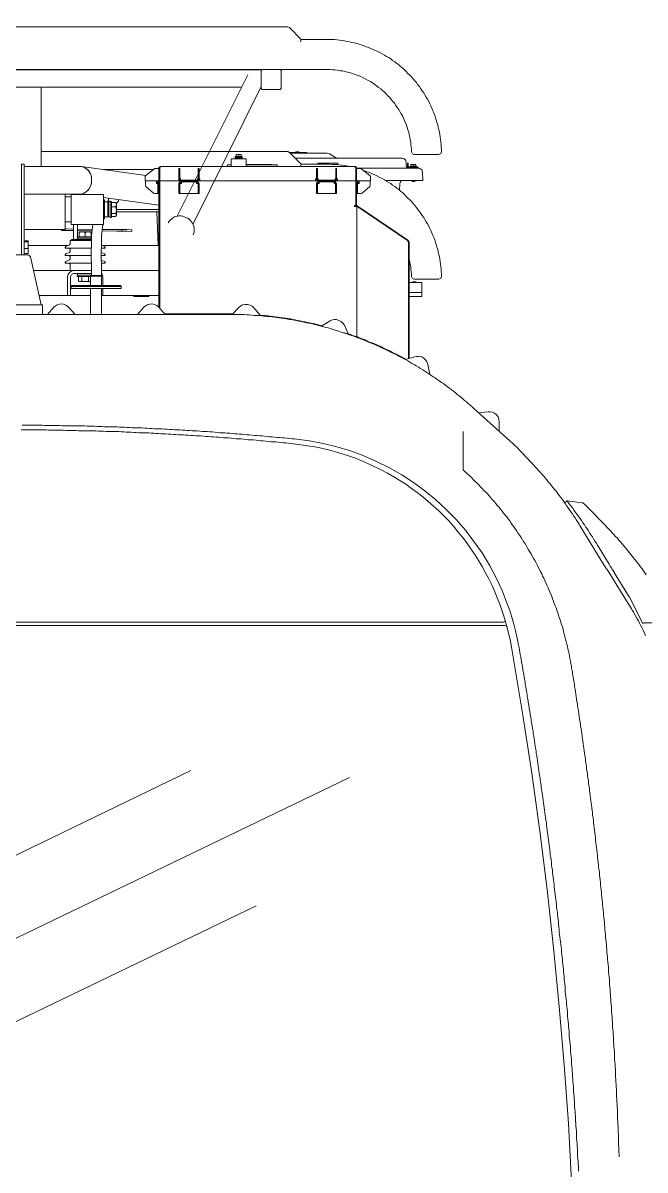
# Model space of a CAD drawing. Header units: centimetres. Extents: x 1976 to 8269, y 9888 to 14030.
# Drawn here: x 3006.9 to 3132.5, y 11028.3 to 11260.1 of the extents above; entities that cross this region are included whole.
import ezdxf

# ---------------------------------------------------------------- set-up
doc = ezdxf.new("R2010")
doc.units = ezdxf.units.CM
doc.header["$LTSCALE"] = 200
doc.linetypes.add('Overhead', pattern=[0.396875, 0.238125, -0.15875])
for name, color, linetype, lineweight in [('A-DETL', 90, 'Continuous', 9), ('A-DETL-THIN', 151, 'Continuous', 9), ('A-FLOR', 192, 'Continuous', 9), ('A-FLOR-OVHD', 1, 'Overhead', 9), ('caf_arac_metro_on_gorunus_dwg', 8, 'Continuous', 9), ('PRT-MI-a_elev_far', 9, 'Continuous', 9)]:
    doc.layers.add(name, color=color, linetype=linetype, lineweight=lineweight)

# ---------------------------------------------------------------- blocks, each defined once
blk = doc.blocks.new('caf_arac_metro_on_gorunus_dwg_A$C70222889-1718696-B')
at = {"layer": 'PRT-MI-a_elev_far', "color": 18}
for p, q in [((3052.29, 11249.61), (3038.04, 11221.02)), ((3051.03, 11247.09), (2960.03, 11247.09)), ((3055.02, 11247.19), (3041.23, 11219.45)), ((3055.02, 11246.73), (3054.92, 11246.94)), ((3031.68, 11229.22), (3018.74, 11231.04)), ((3050.17, 11232.81), (3050.17, 11232.61)), ((3050.77, 11232.81), (3050.77, 11232.61)), ((3055.02, 11231.39), (3055.02, 11231.44)), ((3073.97, 11231.04), (3073.97, 11231.09)), ((3033.24, 11230.43), (3023.14, 11230.43)), ((3034.2, 11228.16), (3034.35, 11228.21)), ((3038.65, 11228.16), (3038.35, 11228.16)), ((3042.64, 11228.16), (3042.14, 11228.16)), ((3066.49, 11228.16), (3065.98, 11228.16)), ((3070.43, 11228.16), (3069.92, 11228.16)), ((3015.41, 11224.93), (3016.62, 11224.93)), ((3034.35, 11223.26), (3023.19, 11224.78)), ((3023.39, 11223.92), (3024, 11223.92)), ((3024, 11223.76), (3024.2, 11223.76)), ((3034.35, 11222.35), (3025.77, 11222.35)), ((3034.35, 11221.9), (3025.77, 11221.9)), ((3034.2, 11215.07), (3033.95, 11221.9)), ((3015.41, 11219.87), (3016.62, 11219.87)), ((3024, 11221.04), (3024.2, 11221.04)), ((3020.76, 11216.84), (3017.83, 11216.84)), ((3020.86, 11218.36), (3017.93, 11218.41)), ((3020.86, 11218.06), (3017.93, 11218.11)), ((3007.93, 11214.52), (3007.17, 11214.52)), ((3015.91, 11215.07), (3007.93, 11215.07)), ((3017.68, 11216.09), (3017.68, 11216.29)), ((3034.35, 11215.07), (3022.99, 11215.07)), ((3034.35, 11210.02), (3022.73, 11210.02)), ((3020.56, 11206.38), (3020.56, 11201.18)), ((3022.78, 11206.38), (3022.78, 11201.18)), ((3020.56, 11204.97), (3016.52, 11204.97)), ((3022.99, 11204.97), (3022.78, 11204.97)), ((3074.32, 11196.63), (3074.52, 11196.58)), ((3097.91, 11182.18), (3097.91, 11182.23)), ((3068.66, 11138.33), (3068.66, 11138.38)), ((2968.72, 11074.21), (3040.82, 11109.03)), ((2938.16, 11042.69), (3072.85, 11107.61)), ((2981.86, 11046.93), (3054.01, 11081.69))]:
    blk.add_line(p, q, dxfattribs=at)
at = {"layer": 'PRT-MI-a_elev_far', "color": 18, "flags": 128}
for points in [[(2948.16, 11256.23), (2947.91, 11256.74), (2950.28, 11259.11), (2950.69, 11259.26), (3060.37, 11259.26), (3060.73, 11259.11), (3063.1, 11256.74)], [(3058.86, 11250.67), (3068.15, 11250.67), (3068.41, 11250.67), (3068.91, 11250.67), (3069.42, 11250.62), (3069.92, 11250.57), (3070.43, 11250.52), (3070.93, 11250.42), (3071.39, 11250.37), (3071.89, 11250.27), (3072.4, 11250.12), (3072.9, 11250.02), (3073.36, 11249.87), (3073.86, 11249.71), (3074.32, 11249.51), (3074.77, 11249.36), (3075.23, 11249.16), (3075.73, 11248.91), (3076.14, 11248.7), (3076.59, 11248.45), (3077.05, 11248.2), (3077.45, 11247.95), (3077.91, 11247.64), (3078.31, 11247.34), (3078.71, 11247.04), (3079.12, 11246.73), (3079.47, 11246.43), (3079.88, 11246.08), (3080.23, 11245.72), (3080.58, 11245.37), (3080.94, 11245.02), (3081.24, 11244.61), (3081.59, 11244.21), (3081.9, 11243.85), (3082.2, 11243.4), (3082.45, 11242.99), (3082.76, 11242.59), (3083.01, 11242.14), (3083.26, 11241.73), (3083.51, 11241.28), (3083.72, 11240.82), (3083.92, 11240.37), (3084.12, 11239.86), (3084.32, 11239.41), (3084.47, 11238.95), (3084.63, 11238.45), (3084.78, 11237.99), (3084.88, 11237.49), (3084.98, 11236.98), (3085.08, 11236.48), (3085.18, 11235.97), (3085.23, 11235.47), (3085.28, 11235.01), (3085.33, 11234.51), (3085.33, 11234), (3085.54, 11233.6), (3085.84, 11233.5), (3090.89, 11233.5), (3091.29, 11233.7), (3091.4, 11234), (3091.4, 11234.51), (3091.35, 11235.01), (3091.35, 11235.52), (3091.29, 11236.02), (3091.19, 11236.53), (3091.14, 11237.03), (3091.04, 11237.54), (3090.99, 11237.99), (3090.89, 11238.5), (3090.74, 11239), (3090.64, 11239.51), (3090.49, 11239.96), (3090.33, 11240.47), (3090.18, 11240.92), (3090.03, 11241.43), (3089.83, 11241.88), (3089.68, 11242.34), (3089.48, 11242.84), (3089.22, 11243.3), (3089.02, 11243.75), (3088.82, 11244.21), (3088.57, 11244.66), (3088.31, 11245.07), (3088.06, 11245.52), (3087.81, 11245.93), (3087.51, 11246.38), (3087.25, 11246.78), (3086.95, 11247.19), (3086.65, 11247.59), (3086.34, 11248), (3085.99, 11248.4), (3085.69, 11248.75), (3085.33, 11249.16), (3084.98, 11249.51), (3084.63, 11249.87), (3084.27, 11250.22), (3083.92, 11250.57), (3083.56, 11250.93), (3083.16, 11251.23), (3082.76, 11251.58), (3082.35, 11251.89), (3081.95, 11252.19), (3081.54, 11252.49), (3081.14, 11252.8), (3080.74, 11253.05), (3080.28, 11253.3), (3079.88, 11253.55), (3079.42, 11253.81), (3078.97, 11254.06), (3078.51, 11254.31), (3078.06, 11254.51), (3077.6, 11254.72), (3077.15, 11254.92), (3076.69, 11255.12), (3076.19, 11255.27), (3075.73, 11255.47), (3075.23, 11255.63), (3074.77, 11255.78), (3074.27, 11255.93), (3073.81, 11256.03), (3073.31, 11256.13), (3072.8, 11256.28), (3072.3, 11256.33), (3071.79, 11256.43), (3071.34, 11256.54), (3070.83, 11256.59), (3070.33, 11256.64), (3069.82, 11256.69), (3069.32, 11256.69), (3068.81, 11256.74), (3068.31, 11256.74), (3068.15, 11256.74), (3063.1, 11256.74), (3062.9, 11256.23)], [(3055.22, 11246.63), (3055.02, 11246.83), (3055.02, 11250.47), (3055.22, 11250.67), (2955.84, 11250.67), (2952.2, 11250.67)], [(2955.89, 11250.67), (2956.04, 11250.62), (3054.97, 11250.62), (3055.17, 11250.67)], [(3055.22, 11250.67), (3058.86, 11250.67), (3059.06, 11250.47), (3059.06, 11246.83), (3058.86, 11246.63), (3055.22, 11246.63)], [(3010.56, 11247.09), (3010.56, 11246.15), (3010.56, 11246.25), (3010.56, 11246.15)], [(3010.56, 11231.04), (3010.56, 11246.15), (3010.56, 11245.94)], [(3010.56, 11234.07), (3060.37, 11234.07), (3060.73, 11233.92), (3063.1, 11231.55)], [(3050.47, 11233.47), (3050.47, 11233.06), (3051.18, 11233.06), (3051.18, 11232.91), (3050.47, 11232.91), (3049.76, 11232.91)], [(3050.47, 11233.06), (3049.76, 11233.06), (3049.76, 11232.91), (3050.47, 11232.91), (3051.18, 11232.91), (3051.18, 11232.81), (3050.47, 11232.81), (3049.76, 11232.81), (3049.76, 11232.91)], [(3062.95, 11233.87), (3062.85, 11233.87), (3062.8, 11233.87), (3060.78, 11233.87), (3062.09, 11233.87), (3062.8, 11233.87), (3064.21, 11233.87), (3064.21, 11233.77), (3062.8, 11233.77), (3062.09, 11233.77), (3060.88, 11233.77), (3063.41, 11233.77), (3068.15, 11233.77), (3068.31, 11233.77), (3068.76, 11233.62), (3070.02, 11232.86), (3070.43, 11232.76), (3076.34, 11232.76), (3082.81, 11232.76), (3076.34, 11232.76), (3061.89, 11232.76), (3076.54, 11232.76), (3083.46, 11232.76), (3083.77, 11232.71), (3084.12, 11232.4), (3084.27, 11231.95), (3084.27, 11231.14), (3084.52, 11230.79), (3084.68, 11230.74)], [(3062.6, 11234.02), (3062.6, 11233.92), (3062.29, 11233.92), (3061.89, 11233.92), (3061.89, 11233.87), (3062.29, 11233.87), (3062.7, 11233.87), (3062.7, 11233.92)], [(3062.6, 11233.92), (3062.6, 11234.02), (3062.29, 11234.02), (3061.99, 11234.02), (3061.99, 11233.92), (3062.29, 11233.92), (3062.7, 11233.92), (3062.7, 11233.87)], [(3006.57, 11213.21), (3006.57, 11214.82), (3006.57, 11228.36), (3006.57, 11231.55), (3007.17, 11231.55), (3007.17, 11228.36), (3007.17, 11214.82), (3007.17, 11213.21)], [(3007.17, 11225.48), (3018.39, 11225.48), (3018.84, 11225.53), (3019.25, 11225.68), (3019.75, 11225.99), (3020.21, 11226.49), (3020.51, 11227.1), (3020.71, 11227.76), (3020.76, 11228.16), (3020.76, 11228.51), (3020.71, 11228.87), (3020.66, 11229.22), (3020.51, 11229.57), (3020.36, 11229.88), (3020.21, 11230.13), (3020.01, 11230.38), (3019.75, 11230.59), (3019.5, 11230.74), (3019.25, 11230.89), (3018.95, 11230.99), (3018.49, 11231.04), (3007.17, 11231.04)], [(3018.24, 11225.48), (3018.59, 11225.48), (3019.15, 11225.63), (3019.65, 11225.94), (3020.11, 11226.34), (3020.46, 11226.95), (3020.71, 11227.6), (3020.76, 11227.96), (3020.76, 11228.36), (3020.76, 11228.72), (3020.71, 11229.07), (3020.61, 11229.42), (3020.46, 11229.73), (3020.26, 11230.03), (3020.11, 11230.28), (3019.85, 11230.48), (3019.6, 11230.69), (3019.35, 11230.84), (3019.1, 11230.94), (3018.74, 11231.04), (3018.34, 11231.04)], [(3034.35, 11230.69), (3033.7, 11230.69), (3033.5, 11230.64), (3031.68, 11229.27), (3031.58, 11229.02), (3031.58, 11228.46), (3031.58, 11228.16), (3034.2, 11228.16), (3034.15, 11228.16), (3034.3, 11228.31), (3034.3, 11228.41), (3034.35, 11228.46)], [(3074.12, 11230.79), (3074.12, 11228.16), (3074.27, 11228.16), (3074.27, 11230.79), (3074.02, 11231.09), (3073.97, 11231.09), (3034.66, 11231.09), (3034.35, 11230.84), (3034.35, 11230.79), (3034.35, 11228.16), (3034.51, 11228.16)], [(3034.66, 11231.04), (3034.66, 11231.09), (3034.66, 11231.04), (3034.51, 11230.89), (3034.51, 11230.84), (3034.51, 11230.79), (3034.51, 11228.16), (3038.35, 11228.16), (3038.35, 11228.56), (3038.4, 11228.56)], [(3066.18, 11228.56), (3065.98, 11228.56), (3065.98, 11228.16), (3042.64, 11228.16), (3042.64, 11228.56), (3042.44, 11228.56), (3042.44, 11228.46), (3042.39, 11228.41), (3042.14, 11228.16), (3038.7, 11228.16), (3038.6, 11228.16), (3038.4, 11228.46), (3038.4, 11229.02), (3038.4, 11229.27), (3038.4, 11230.64), (3038.4, 11230.69), (3038.55, 11230.69)], [(3038.7, 11228.31), (3038.55, 11228.46), (3038.55, 11229.02), (3038.55, 11229.27), (3038.55, 11230.64), (3038.55, 11230.69)], [(3042.14, 11228.31), (3042.29, 11228.46), (3042.29, 11229.02), (3042.29, 11229.27), (3042.29, 11230.64), (3042.29, 11230.69), (3042.44, 11230.69), (3042.44, 11230.64), (3042.44, 11229.27), (3042.44, 11229.02), (3042.44, 11228.46)], [(3048.96, 11231.39), (3048.4, 11231.39), (3048.2, 11231.39), (3048.2, 11231.09), (3048.4, 11231.09), (3048.96, 11231.09), (3048.96, 11232.61), (3051.99, 11232.61), (3051.99, 11231.09), (3057.65, 11231.09), (3058.25, 11231.09), (3058.25, 11231.39), (3057.65, 11231.39), (3051.99, 11231.39)], [(3055.52, 11231.44), (3055.02, 11231.44), (3051.99, 11231.44)], [(3057.09, 11231.39), (3057.09, 11231.44), (3055.22, 11231.44), (3055.22, 11231.39)], [(3072.75, 11231.09), (3072.25, 11231.19), (3071.74, 11231.24), (3071.24, 11231.34), (3070.73, 11231.39), (3070.28, 11231.44), (3069.77, 11231.49), (3069.27, 11231.49), (3068.76, 11231.55), (3068.26, 11231.55), (3068.15, 11231.55), (3063.1, 11231.55), (3062.9, 11231.04)], [(3070.23, 11228.46), (3070.23, 11229.02), (3070.23, 11229.27), (3070.23, 11230.64), (3070.23, 11230.69), (3070.07, 11230.69), (3070.07, 11230.64), (3070.07, 11229.27), (3070.07, 11229.02), (3070.07, 11228.46), (3069.92, 11228.31), (3066.49, 11228.31), (3066.34, 11228.46), (3066.34, 11229.02), (3066.34, 11229.27), (3066.34, 11230.64), (3066.34, 11230.69), (3066.18, 11230.69), (3066.18, 11230.64), (3066.18, 11229.27), (3066.18, 11229.02), (3066.18, 11228.46), (3066.39, 11228.16), (3066.49, 11228.16), (3069.92, 11228.16), (3070.18, 11228.41), (3070.23, 11228.46), (3070.23, 11228.56), (3070.43, 11228.56), (3070.43, 11228.16), (3074.12, 11228.16), (3074.12, 11230.79), (3074.07, 11230.84), (3074.07, 11230.89), (3073.91, 11231.04), (3073.91, 11231.09), (3073.97, 11231.09)], [(3066.44, 11231.55), (3066.44, 11231.75), (3070.48, 11231.75), (3070.48, 11231.44)], [(3080.18, 11228.21), (3087.61, 11228.21), (3087.56, 11229.93), (3087.4, 11230.38), (3087, 11230.69), (3086.75, 11230.74), (3076.54, 11230.74), (3074.27, 11230.74)], [(3074.27, 11228.21), (3074.42, 11228.16), (3077.05, 11228.16), (3077.05, 11228.46), (3077.05, 11229.02), (3076.9, 11229.27), (3075.08, 11230.64), (3074.93, 11230.69), (3074.27, 11230.69), (3074.27, 11228.46), (3074.27, 11228.41), (3074.27, 11228.31), (3074.42, 11228.16)], [(3085.74, 11231.34), (3085.59, 11231.39), (3085.48, 11231.39), (3085.38, 11231.39), (3085.23, 11231.34), (3085.23, 11231.04), (3085.74, 11231.04), (3086.24, 11231.04), (3086.24, 11231.34), (3086.24, 11231.39), (3086.24, 11231.44), (3086.24, 11231.39), (3086.24, 11231.44), (3085.74, 11231.44), (3085.28, 11231.44), (3085.23, 11231.39), (3085.28, 11231.44), (3085.23, 11231.39), (3085.23, 11231.34)], [(3085.74, 11231.04), (3085.74, 11231.34), (3085.89, 11231.39), (3085.99, 11231.39), (3086.14, 11231.39), (3086.24, 11231.34)], [(3038.55, 11228.56), (3038.7, 11228.56), (3038.7, 11228.46), (3038.7, 11228.31), (3042.14, 11228.31), (3042.14, 11228.46), (3042.14, 11228.56), (3042.29, 11228.56)], [(3066.49, 11228.31), (3066.49, 11228.46), (3066.49, 11228.56), (3066.34, 11228.56)], [(3070.07, 11228.56), (3069.92, 11228.56), (3069.92, 11228.46), (3069.92, 11228.31)], [(3084.88, 11212.4), (3084.88, 11212.3), (3084.98, 11211.79), (3085.08, 11211.29), (3085.18, 11210.78), (3085.23, 11210.27), (3085.28, 11209.82), (3085.33, 11209.31), (3085.33, 11208.81), (3085.54, 11208.41), (3085.84, 11208.3), (3090.89, 11208.3), (3091.29, 11208.51), (3091.4, 11208.81), (3091.4, 11209.31), (3091.35, 11209.82), (3091.35, 11210.33), (3091.29, 11210.83), (3091.19, 11211.34), (3091.14, 11211.84), (3091.04, 11212.35), (3090.99, 11212.8), (3090.89, 11213.31), (3090.74, 11213.81), (3090.64, 11214.32), (3090.49, 11214.77), (3090.33, 11215.28), (3090.18, 11215.73), (3090.03, 11216.24), (3089.83, 11216.69), (3089.68, 11217.15), (3089.48, 11217.65), (3089.22, 11218.11), (3089.02, 11218.56), (3088.82, 11219.02), (3088.57, 11219.47), (3088.31, 11219.87), (3088.06, 11220.33), (3087.81, 11220.73), (3087.51, 11221.19), (3087.25, 11221.59), (3086.95, 11222), (3086.65, 11222.4), (3086.34, 11222.8), (3085.99, 11223.21), (3085.69, 11223.56), (3085.33, 11223.97), (3084.98, 11224.32), (3084.63, 11224.67), (3084.27, 11225.03), (3083.92, 11225.38), (3083.56, 11225.74), (3083.16, 11226.04), (3082.76, 11226.39), (3082.35, 11226.69), (3081.95, 11227), (3081.54, 11227.3), (3081.14, 11227.6), (3080.74, 11227.86), (3080.28, 11228.11), (3079.88, 11228.36), (3079.42, 11228.61), (3078.97, 11228.87), (3078.51, 11229.12), (3078.06, 11229.32), (3077.6, 11229.52), (3077.15, 11229.73), (3076.69, 11229.93), (3076.19, 11230.08), (3075.73, 11230.28), (3075.38, 11230.38)], [(3033.85, 11228.16), (3031.63, 11228.16), (3031.63, 11227.65), (3031.63, 11227.3), (3031.73, 11227.05), (3033.24, 11225.68), (3033.45, 11225.63), (3034.15, 11225.63), (3034.15, 11227.65), (3033.9, 11227.96), (3033.85, 11227.96)], [(3034.15, 11227.65), (3033.85, 11227.65), (3033.85, 11228.16), (3034.15, 11228.06), (3034.35, 11227.65), (3034.15, 11227.65), (3034.15, 11225.63), (3034.35, 11225.63)], [(3034.56, 11227.96), (3034.35, 11227.96), (3034.35, 11227.76), (3034.35, 11202.6)], [(3034.56, 11228.16), (3034.56, 11227.76), (3034.56, 11202.39)], [(3042.24, 11227.65), (3041.98, 11227.96), (3041.93, 11227.96), (3038.9, 11227.96)], [(3041.93, 11227.96), (3041.93, 11227.65), (3042.24, 11227.65), (3042.24, 11227.3), (3042.24, 11227.05), (3042.24, 11225.68), (3042.24, 11225.63)], [(3069.72, 11228.16), (3070.02, 11228.06), (3070.23, 11227.65), (3070.23, 11227.3), (3070.23, 11227.05), (3070.23, 11225.68), (3070.23, 11225.63), (3070.02, 11225.63), (3066.39, 11225.63), (3066.39, 11227.65), (3066.69, 11227.65), (3066.69, 11227.96), (3066.39, 11227.71), (3066.39, 11227.65), (3066.39, 11227.3), (3066.39, 11227.05), (3066.39, 11225.68), (3066.39, 11225.63), (3066.18, 11225.63), (3066.18, 11225.68), (3066.18, 11227.05), (3066.18, 11227.3), (3066.18, 11227.65), (3066.29, 11227.96), (3066.69, 11228.16)], [(3070.02, 11227.65), (3069.77, 11227.96), (3069.72, 11227.96), (3066.69, 11227.96)], [(3069.72, 11227.96), (3069.72, 11227.65), (3070.02, 11227.65), (3070.02, 11227.3), (3070.02, 11227.05), (3070.02, 11225.68), (3070.02, 11225.63)], [(3074.12, 11228.16), (3074.12, 11227.76), (3074.12, 11223.21), (3073.81, 11223.21), (3073.81, 11223.01), (3073.91, 11223.01), (3074.32, 11223.01), (3074.32, 11196.63), (3073.91, 11196.79)], [(3074.07, 11223.21), (3074.07, 11223.16), (3074.07, 11223.01), (3074.27, 11223.01), (3074.27, 11223.16), (3074.27, 11227.76), (3074.27, 11227.96), (3074.12, 11227.96)], [(3077, 11228.16), (3077, 11227.65), (3077, 11227.3), (3076.9, 11227.05), (3075.38, 11225.68), (3075.18, 11225.63), (3074.47, 11225.63), (3074.47, 11227.65), (3074.27, 11227.65), (3074.37, 11227.96), (3074.77, 11228.16), (3074.77, 11227.65), (3074.47, 11227.65)], [(3074.27, 11227.65), (3074.27, 11225.63), (3074.47, 11225.63)], [(3074.77, 11227.96), (3074.47, 11227.71), (3074.47, 11227.65)], [(3083.31, 11228.21), (3083.11, 11227.96), (3082.96, 11227.6), (3082.91, 11226.29)], [(3086.04, 11228.21), (3086.04, 11228.11), (3086.04, 11228.21), (3086.04, 11228.11), (3085.74, 11228.11), (3085.43, 11228.11), (3085.43, 11228.21)], [(3085.43, 11228.11), (3085.54, 11228.01), (3085.74, 11228.01), (3085.94, 11228.01), (3086.04, 11228.11)], [(3007.17, 11218.36), (3015.41, 11218.36), (3015.41, 11223.92), (3015.41, 11225.48)], [(3023.19, 11220.48), (3023.39, 11220.48), (3023.39, 11223.11), (3023.39, 11224.32), (3023.19, 11224.32)], [(3024.25, 11224.62), (3024.1, 11224.27), (3024, 11223.92), (3024, 11222.96), (3024, 11220.88), (3023.39, 11220.88)], [(3024.2, 11224.52), (3024.2, 11224.47), (3024.25, 11224.17), (3024.4, 11223.92)], [(3024.5, 11220.88), (3024.2, 11220.88), (3024.2, 11220.99), (3024.2, 11223.92), (3024.5, 11223.92)], [(3025.66, 11222.91), (3024.76, 11222.91), (3024.76, 11221.54), (3024.76, 11220.99), (3025.66, 11220.99), (3025.72, 11221.09), (3025.77, 11221.19), (3025.77, 11221.24), (3025.77, 11221.29), (3025.77, 11222.2), (3025.77, 11222.86), (3025.77, 11223.36), (3025.77, 11223.61), (3025.92, 11223.76), (3026.07, 11223.92), (3026.17, 11224.07), (3026.22, 11224.37)], [(3024.76, 11222.91), (3024.76, 11223.76), (3025.66, 11223.76)], [(3024.76, 11221.54), (3025.66, 11221.54), (3025.72, 11221.9), (3025.77, 11222.2), (3025.72, 11222.55), (3025.66, 11222.91), (3025.72, 11223.16), (3025.77, 11223.36), (3025.72, 11223.56), (3025.66, 11223.76), (3025.72, 11223.71), (3025.77, 11223.61)], [(3025.66, 11221.54), (3025.72, 11221.39), (3025.77, 11221.34), (3025.77, 11221.29)], [(3074.27, 11223.26), (3074.37, 11223.11), (3084.58, 11216.19), (3084.68, 11216.14), (3084.88, 11215.78), (3084.88, 11192.29)], [(3074.32, 11223.01), (3074.42, 11223.01), (3074.52, 11222.91), (3084.52, 11216.14), (3084.73, 11215.78), (3084.73, 11192.24)], [(3017.13, 11219.37), (3017.13, 11217.55), (3017.13, 11216.29), (3017.93, 11216.29), (3017.93, 11216.59), (3017.93, 11216.29), (3020.76, 11216.29), (3017.68, 11216.29), (3016.67, 11216.29), (3016.67, 11216.09)], [(3017.93, 11216.84), (3017.93, 11217.55), (3017.93, 11219.37)], [(3020.71, 11209.01), (3020.71, 11209.57), (3020.71, 11210.12), (3020.66, 11213.66), (3020.71, 11215.43), (3020.76, 11217.15), (3020.86, 11218.26), (3020.97, 11219.37)], [(3022.73, 11209.01), (3022.73, 11209.52), (3022.73, 11210.02), (3022.73, 11210.12), (3022.68, 11213.56), (3022.73, 11215.33), (3022.78, 11217.04), (3022.89, 11218.21), (3022.99, 11219.37)], [(3025.77, 11221.24), (3025.72, 11221.19), (3025.72, 11221.09)], [(3041.23, 11217.23), (3041.33, 11217.48), (3041.43, 11217.78), (3041.48, 11218.09), (3041.48, 11218.44), (3041.38, 11219.05), (3041.07, 11219.65), (3040.67, 11220.21), (3040.42, 11220.41), (3040.11, 11220.61), (3039.81, 11220.76), (3039.46, 11220.92), (3039.15, 11221.02), (3038.8, 11221.07), (3038.45, 11221.07), (3038.14, 11221.02), (3037.79, 11220.97), (3037.49, 11220.87), (3037.18, 11220.71), (3036.93, 11220.51), (3036.68, 11220.31), (3036.48, 11220.06), (3036.22, 11219.7)], [(3014.7, 11218.36), (3014.7, 11218.16), (3015.71, 11218.16), (3017.13, 11218.11)], [(3017.13, 11218.41), (3015.71, 11218.46), (3015.41, 11218.46)], [(3017.93, 11216.59), (3020.76, 11216.59), (3017.83, 11216.59), (3017.83, 11216.84)], [(3019.45, 11217.7), (3019.15, 11217.8), (3018.84, 11217.85), (3018.54, 11217.8), (3018.24, 11217.7)], [(3019.45, 11216.84), (3019.45, 11217.7), (3019.8, 11217.8), (3020.06, 11217.85)], [(3020.11, 11217.85), (3020.36, 11217.8), (3020.66, 11217.7)], [(3022.89, 11218.36), (3025.82, 11218.31), (3026.83, 11218.31)], [(3026.83, 11218), (3027.84, 11218), (3028.85, 11217.95), (3028.85, 11218.26), (3027.84, 11218.31), (3026.83, 11218.31), (3026.83, 11218), (3025.82, 11218), (3022.89, 11218.06)], [(3007.93, 11215.83), (3007.93, 11216.03), (3007.17, 11216.03)], [(3007.17, 11215.83), (3007.93, 11215.83), (3007.93, 11214.52), (3007.93, 11213.46), (3007.17, 11213.46)], [(3015.56, 11214.92), (3015.41, 11214.72), (3015.41, 11214.57), (3019.45, 11214.57), (3020.71, 11214.57)], [(3020.71, 11216.09), (3019.45, 11216.09), (3016.42, 11216.09), (3016.42, 11215.43), (3016.32, 11215.23), (3015.56, 11214.92), (3016.32, 11215.23)], [(3016.32, 11213.71), (3015.56, 11213.41), (3016.32, 11213.71), (3016.42, 11213.91), (3016.42, 11214.37), (3016.22, 11214.57)], [(3023.49, 11214.57), (3023.49, 11214.72), (3023.39, 11214.92), (3022.73, 11215.18), (3023.39, 11214.92), (3023.49, 11214.72), (3023.49, 11214.57), (3022.73, 11214.57)], [(3010.56, 11203.1), (3008.39, 11212.8), (3008.08, 11213.15), (3007.88, 11213.21), (3005.51, 11213.21), (3003.13, 11213.21), (3002.73, 11213), (3002.68, 11212.8), (3000.45, 11203.1)], [(3015.56, 11213.41), (3015.41, 11213.21), (3015.41, 11213.05), (3019.45, 11213.05), (3020.66, 11213.05)], [(3016.32, 11212.19), (3015.56, 11211.89), (3016.32, 11212.19), (3016.42, 11212.4), (3016.42, 11212.85), (3016.22, 11213.05)], [(3023.49, 11213.05), (3023.49, 11213.21), (3023.39, 11213.41), (3022.68, 11213.66), (3023.39, 11213.41), (3023.49, 11213.21), (3023.49, 11213.05), (3022.68, 11213.05)], [(3023.49, 11211.54), (3023.49, 11211.69), (3023.39, 11211.89), (3022.68, 11212.14), (3023.39, 11211.89), (3023.49, 11211.69), (3023.49, 11211.54), (3022.73, 11211.54)], [(3009.04, 11210.02), (3016.42, 11210.02), (3019.45, 11210.02), (3020.71, 11210.02), (3017.13, 11210.02), (3016.67, 11209.92), (3016.27, 11209.62), (3016.01, 11209.21), (3015.91, 11208.81)], [(3015.56, 11211.89), (3015.41, 11211.69), (3015.41, 11211.54), (3019.45, 11211.54), (3020.71, 11211.54)], [(3016.42, 11210.02), (3016.42, 11211.34), (3016.22, 11211.54)], [(3010.15, 11204.97), (3015.91, 11204.97), (3015.91, 11205.83), (3015.91, 11207.85), (3015.91, 11208.81)], [(3018.79, 11207.95), (3018.59, 11207.85), (3018.44, 11207.85), (3018.24, 11207.85), (3018.09, 11207.95), (3018.09, 11208.86), (3018.79, 11208.86), (3020.16, 11208.86), (3020.56, 11208.86), (3017.83, 11208.86), (3017.83, 11209.11), (3020.71, 11209.11), (3017.93, 11209.11), (3017.93, 11209.42), (3020.71, 11209.42), (3017.13, 11209.42), (3016.72, 11209.21), (3016.52, 11208.81), (3016.52, 11207.85), (3016.52, 11205.83), (3016.52, 11204.97), (3015.91, 11204.97)], [(3020.16, 11207.95), (3020.36, 11207.85), (3020.51, 11207.85), (3020.56, 11207.85), (3020.51, 11207.85), (3019.45, 11207.85), (3018.44, 11207.85), (3018.24, 11207.85), (3018.09, 11207.95)], [(3018.79, 11208.86), (3018.79, 11207.95), (3019.15, 11207.85), (3019.45, 11207.85), (3019.8, 11207.85), (3020.16, 11207.95), (3020.16, 11208.86)], [(3020.56, 11206.99), (3020.56, 11208.91), (3020.66, 11209.01), (3022.58, 11209.01), (3022.73, 11209.01), (3022.78, 11208.91), (3022.78, 11206.99)], [(3020.56, 11208.91), (3022.68, 11208.91), (3022.78, 11208.91)], [(3022.73, 11209.62), (3022.89, 11209.26), (3022.99, 11208.81), (3022.99, 11207.85), (3022.99, 11206.99)], [(3084.88, 11205.58), (3087.4, 11205.58), (3087.4, 11206.89), (3087.4, 11207.6), (3084.88, 11207.6)], [(3086.19, 11207.75), (3086.19, 11207.6), (3086.19, 11207.75), (3086.19, 11207.6), (3086.19, 11207.75), (3085.59, 11207.75), (3085.59, 11207.6), (3086.19, 11207.6)], [(3016.62, 11206.84), (3026.12, 11206.84), (3026.73, 11206.84)], [(3034.35, 11204.97), (3022.99, 11204.97), (3022.99, 11205.83), (3022.99, 11206.38)], [(3084.88, 11204.77), (3087.4, 11204.77), (3087.4, 11207.29)], [(3010.81, 11201.18), (3010.81, 11203.1), (3005.51, 11203.1), (3000.2, 11203.1), (3000.2, 11201.18)], [(3011.77, 11201.18), (3011.82, 11201.18), (3013.13, 11202.65), (3013.39, 11202.85), (3013.79, 11203.1), (3014.3, 11203.25), (3014.8, 11203.3), (3015.26, 11203.2), (3015.71, 11202.95), (3016.12, 11202.65), (3017.43, 11201.18)], [(3032.33, 11204.97), (3032.33, 11204.77), (3029.3, 11204.77), (3029.3, 11204.97)], [(3029.96, 11201.18), (3030.01, 11201.18), (3031.32, 11202.65), (3031.58, 11202.85), (3031.98, 11203.1), (3032.49, 11203.25), (3032.99, 11203.3), (3033.45, 11203.2), (3033.9, 11202.95), (3034.3, 11202.65), (3035.62, 11201.18)], [(3054.87, 11200.93), (3053.5, 11202.49), (3053.15, 11202.85), (3052.75, 11203.05), (3052.24, 11203.2), (3051.73, 11203.2), (3051.23, 11203.1), (3050.83, 11202.85), (3050.57, 11202.65), (3049.11, 11201.18)], [(3048.45, 11201.18), (3047.59, 11201.18), (3005.51, 11201.18)], [(3077, 11195.47), (3076.54, 11195.67), (3076.04, 11195.88), (3075.58, 11196.03), (3075.13, 11196.23), (3074.62, 11196.43), (3074.17, 11196.58), (3073.71, 11196.79), (3073.21, 11196.94), (3072.75, 11197.09), (3072.25, 11197.29), (3071.79, 11197.44), (3071.44, 11197.54), (3070.93, 11197.69), (3070.43, 11197.85), (3069.97, 11198), (3069.47, 11198.15), (3069.01, 11198.3), (3068.51, 11198.45), (3068.05, 11198.55), (3067.55, 11198.7), (3067.04, 11198.81), (3066.54, 11198.96), (3066.08, 11199.06), (3065.58, 11199.21), (3065.07, 11199.31), (3064.62, 11199.41), (3064.11, 11199.51), (3063.61, 11199.61), (3063.1, 11199.72), (3062.6, 11199.82), (3062.14, 11199.92), (3061.64, 11200.02), (3061.13, 11200.12), (3060.63, 11200.17), (3060.12, 11200.27), (3059.62, 11200.32), (3059.11, 11200.42), (3058.61, 11200.47), (3058.15, 11200.57), (3057.65, 11200.62), (3057.14, 11200.68), (3056.64, 11200.73), (3056.13, 11200.78), (3055.63, 11200.83), (3055.12, 11200.88), (3054.61, 11200.93), (3054.11, 11200.98), (3053.6, 11200.98), (3053.1, 11201.03), (3052.59, 11201.08), (3052.09, 11201.08), (3051.58, 11201.13), (3051.08, 11201.13), (3050.57, 11201.13), (3050.07, 11201.18), (3049.56, 11201.18), (3049.06, 11201.18), (3048.65, 11201.18), (3047.59, 11201.18), (3005.51, 11201.18)], [(3049.21, 11201.28), (3048.7, 11201.28), (3048.65, 11201.28), (3035.57, 11201.28)], [(3132.57, 11136.26), (3132.37, 11136.76), (3132.17, 11137.22), (3131.97, 11137.67), (3131.87, 11137.93), (3131.61, 11138.38), (3131.41, 11138.83), (3131.16, 11139.29), (3130.91, 11139.69), (3130.65, 11140.15), (3130.4, 11140.6), (3130.15, 11141.06), (3129.89, 11141.46), (3129.74, 11141.71), (3127.52, 11145.3), (3125.3, 11148.89), (3124.19, 11150.61), (3123.12, 11152.32), (3119.34, 11158.54), (3119.18, 11158.79), (3118.93, 11159.2), (3118.63, 11159.6), (3118.38, 11160.05), (3118.07, 11160.46), (3117.82, 11160.91), (3117.52, 11161.32), (3117.26, 11161.72), (3116.96, 11162.13), (3116.66, 11162.53), (3116.35, 11162.98), (3116.1, 11163.39), (3115.8, 11163.79), (3115.5, 11164.2), (3115.19, 11164.6), (3114.89, 11165.01), (3114.59, 11165.41), (3114.23, 11165.81), (3113.93, 11166.17), (3113.63, 11166.57), (3113.32, 11166.98), (3112.97, 11167.38), (3112.67, 11167.73), (3112.31, 11168.14), (3112.01, 11168.54), (3111.66, 11168.9), (3111.35, 11169.3), (3111, 11169.65), (3110.65, 11170.06), (3110.34, 11170.41), (3109.99, 11170.77), (3109.63, 11171.17), (3109.58, 11171.22), (3107.51, 11173.39), (3107.16, 11173.75), (3106.81, 11174.15), (3106.1, 11174.81), (3105.85, 11175.06), (3097.96, 11182.18), (3097.61, 11182.49), (3097.21, 11182.84), (3096.85, 11183.14), (3096.45, 11183.5), (3096.04, 11183.8), (3095.79, 11184.05), (3095.39, 11184.41), (3094.98, 11184.71), (3094.58, 11185.01), (3094.23, 11185.32), (3093.82, 11185.67), (3093.42, 11185.97), (3093.01, 11186.28), (3092.61, 11186.58), (3092.2, 11186.88), (3091.8, 11187.19), (3091.4, 11187.44), (3090.94, 11187.74), (3090.54, 11188.04), (3090.13, 11188.35), (3089.73, 11188.6), (3089.27, 11188.9), (3088.87, 11189.16), (3088.47, 11189.46), (3088.01, 11189.71), (3087.61, 11190.01), (3087.15, 11190.27), (3086.75, 11190.52), (3086.29, 11190.77), (3085.89, 11191.03), (3085.43, 11191.28), (3084.98, 11191.53), (3084.58, 11191.78), (3084.12, 11192.04), (3083.67, 11192.29), (3083.21, 11192.54), (3082.76, 11192.74), (3082.35, 11193), (3081.9, 11193.2), (3081.44, 11193.45), (3080.99, 11193.65), (3080.53, 11193.91), (3080.08, 11194.11), (3079.62, 11194.31), (3079.17, 11194.51), (3078.71, 11194.76), (3078.21, 11194.97), (3077.75, 11195.17), (3077.3, 11195.37), (3076.84, 11195.52), (3076.39, 11195.72), (3075.89, 11195.93), (3075.43, 11196.13), (3074.98, 11196.28), (3074.47, 11196.48), (3074.02, 11196.63), (3073.56, 11196.84), (3073.06, 11196.99), (3072.6, 11197.14), (3072.1, 11197.34), (3071.64, 11197.49), (3071.44, 11197.54), (3070.93, 11197.69), (3070.43, 11197.85), (3069.97, 11198), (3069.47, 11198.15), (3069.01, 11198.3), (3068.51, 11198.45), (3068.05, 11198.55), (3067.55, 11198.7), (3067.04, 11198.81), (3066.54, 11198.96), (3066.08, 11199.06), (3065.58, 11199.21), (3065.07, 11199.31), (3064.62, 11199.41), (3064.11, 11199.51), (3063.61, 11199.61), (3063.1, 11199.72), (3062.6, 11199.82), (3062.14, 11199.92), (3061.64, 11200.02), (3061.13, 11200.12), (3060.63, 11200.17), (3060.12, 11200.27), (3059.62, 11200.32), (3059.11, 11200.42), (3058.61, 11200.47), (3058.15, 11200.57), (3057.65, 11200.62), (3057.14, 11200.68), (3056.64, 11200.73), (3056.13, 11200.78), (3055.63, 11200.83), (3055.12, 11200.88), (3054.61, 11200.93), (3054.11, 11200.98), (3053.6, 11200.98), (3053.1, 11201.03), (3052.59, 11201.08), (3052.09, 11201.08), (3051.58, 11201.13), (3051.08, 11201.13), (3050.57, 11201.13), (3050.07, 11201.18), (3049.56, 11201.18), (3049.06, 11201.18), (3048.65, 11201.18)], [(3067.3, 11198.86), (3066.79, 11199.01), (3066.29, 11199.11), (3065.83, 11199.26), (3065.33, 11199.36), (3064.82, 11199.46), (3064.32, 11199.56), (3063.86, 11199.66), (3063.36, 11199.77), (3062.85, 11199.87), (3062.34, 11199.97), (3061.84, 11200.07), (3061.33, 11200.17), (3060.88, 11200.27), (3060.37, 11200.32), (3059.87, 11200.42), (3059.36, 11200.47), (3058.86, 11200.57), (3058.35, 11200.62), (3057.85, 11200.68), (3057.34, 11200.78), (3056.84, 11200.83), (3056.33, 11200.88), (3055.83, 11200.93), (3055.37, 11200.98), (3054.87, 11201.03), (3054.77, 11201.03)], [(3067.14, 11198.81), (3068.91, 11199.87), (3069.22, 11200.02), (3069.72, 11200.12), (3070.23, 11200.12), (3070.68, 11199.97), (3071.14, 11199.77), (3071.49, 11199.41), (3071.79, 11199.01), (3072.65, 11197.14), (3072.7, 11197.14)], [(3084.22, 11192.09), (3083.77, 11192.34), (3083.31, 11192.59), (3082.91, 11192.79), (3082.45, 11193.05), (3082, 11193.3), (3081.54, 11193.5), (3081.09, 11193.75), (3080.63, 11193.96), (3080.18, 11194.16), (3079.72, 11194.36), (3079.27, 11194.61), (3078.82, 11194.81), (3078.36, 11195.02), (3077.86, 11195.22), (3077.4, 11195.42), (3077.2, 11195.47), (3076.74, 11195.67), (3076.29, 11195.88), (3075.83, 11196.08), (3075.33, 11196.23), (3074.87, 11196.43), (3074.42, 11196.63), (3073.91, 11196.79), (3073.46, 11196.94), (3073.01, 11197.14), (3072.6, 11197.24)], [(3089.02, 11189.05), (3088.62, 11191.08), (3088.47, 11191.58), (3088.16, 11191.99), (3087.81, 11192.34), (3087.4, 11192.59), (3086.9, 11192.69), (3086.39, 11192.69), (3086.04, 11192.64), (3084.07, 11192.04)], [(3103.07, 11177.54), (3103.07, 11179.51), (3102.97, 11180.01), (3102.81, 11180.47), (3102.51, 11180.87), (3102.11, 11181.22), (3101.65, 11181.43), (3101.2, 11181.53), (3100.84, 11181.53), (3098.87, 11181.32)], [(3119.08, 11028.09), (3119.03, 11028.59), (3119.03, 11029.1), (3118.98, 11029.6), (3118.98, 11030.11), (3118.93, 11030.61), (3118.88, 11031.12), (3118.88, 11031.62), (3118.83, 11032.13), (3118.83, 11032.63), (3118.78, 11033.14), (3118.78, 11033.64), (3118.73, 11034.15), (3118.68, 11034.66), (3118.68, 11035.16), (3118.63, 11035.67), (3118.63, 11036.17), (3118.58, 11036.68), (3118.53, 11037.18), (3118.53, 11037.69), (3118.48, 11038.19), (3118.48, 11038.7), (3118.43, 11039.2), (3118.38, 11039.66), (3118.38, 11040.16), (3118.32, 11040.67), (3118.27, 11041.17), (3118.27, 11041.68), (3118.22, 11042.18), (3118.17, 11042.69), (3118.17, 11043.19), (3118.12, 11043.7), (3118.07, 11044.2), (3118.02, 11044.71), (3118.02, 11045.21), (3117.97, 11045.72), (3117.92, 11046.22), (3117.92, 11046.73), (3117.87, 11047.24), (3117.82, 11047.74), (3117.77, 11048.25), (3117.77, 11048.75), (3117.72, 11049.26), (3117.67, 11049.76), (3117.62, 11050.27), (3117.62, 11050.77), (3117.57, 11051.28), (3117.52, 11051.78), (3117.47, 11052.29), (3117.42, 11052.79), (3117.42, 11053.3), (3117.36, 11053.8), (3117.31, 11054.31), (3117.26, 11054.81), (3117.21, 11055.32), (3117.16, 11055.82), (3117.16, 11056.33), (3117.11, 11056.83), (3117.06, 11057.34), (3117.01, 11057.79), (3116.96, 11058.3), (3116.91, 11058.81), (3116.86, 11059.31), (3116.86, 11059.82), (3116.81, 11060.32), (3116.76, 11060.83), (3116.71, 11061.33), (3116.66, 11061.84), (3116.61, 11062.34), (3116.56, 11062.85), (3116.51, 11063.35), (3116.46, 11063.86), (3116.4, 11064.36), (3116.35, 11064.87), (3116.35, 11065.37), (3116.3, 11065.88), (3116.25, 11066.38), (3116.2, 11066.89), (3116.15, 11067.39), (3116.1, 11067.9), (3116.05, 11068.4), (3116, 11068.91), (3115.95, 11069.36), (3115.9, 11069.87), (3115.85, 11070.38), (3115.8, 11070.88), (3115.75, 11071.39), (3115.7, 11071.89), (3115.65, 11072.4), (3115.6, 11072.9), (3115.55, 11073.41), (3115.5, 11073.91), (3115.44, 11074.42), (3115.39, 11074.92), (3115.29, 11075.43), (3115.24, 11075.93), (3115.19, 11076.44), (3115.14, 11076.94), (3115.09, 11077.45), (3115.04, 11077.95), (3114.99, 11078.41), (3114.94, 11078.91), (3114.89, 11079.42), (3114.84, 11079.92), (3114.79, 11080.43), (3114.69, 11080.93), (3114.64, 11081.44), (3114.59, 11081.95), (3114.54, 11082.45), (3114.48, 11082.96), (3114.43, 11083.46), (3114.38, 11083.97), (3114.28, 11084.47), (3114.23, 11084.98), (3114.18, 11085.48), (3114.13, 11085.99), (3114.08, 11086.44), (3114.03, 11086.95), (3113.93, 11087.45), (3113.88, 11087.96), (3113.83, 11088.46), (3113.78, 11088.97), (3113.68, 11089.47), (3113.63, 11089.98), (3113.58, 11090.48), (3113.53, 11090.99), (3113.47, 11091.49), (3113.37, 11092), (3113.32, 11092.5), (3113.27, 11092.96), (3113.22, 11093.46), (3113.12, 11093.97), (3113.07, 11094.47), (3113.02, 11094.98), (3112.92, 11095.49), (3112.87, 11095.99), (3112.82, 11096.5), (3112.72, 11097), (3112.67, 11097.51), (3112.62, 11098.01), (3112.57, 11098.52), (3112.46, 11098.97), (3112.41, 11099.48), (3112.36, 11099.98), (3112.26, 11100.49), (3112.21, 11100.99), (3112.11, 11101.5), (3112.06, 11102), (3112.01, 11102.51), (3111.91, 11103.01), (3111.86, 11103.52), (3111.81, 11104.02), (3111.71, 11104.48), (3111.66, 11104.98), (3111.55, 11105.49), (3111.5, 11105.99), (3111.45, 11106.5), (3111.35, 11107), (3111.3, 11107.51), (3111.2, 11108.02), (3111.15, 11108.52), (3111.05, 11109.03), (3111, 11109.48), (3110.95, 11109.99), (3110.85, 11110.49), (3110.8, 11111), (3110.7, 11111.5), (3110.65, 11112.01), (3110.54, 11112.51), (3110.49, 11113.02), (3110.39, 11113.52), (3110.34, 11113.98), (3110.24, 11114.48), (3110.19, 11114.99), (3110.09, 11115.49), (3110.04, 11116), (3109.94, 11116.5), (3109.89, 11117.01), (3109.79, 11117.51), (3109.69, 11117.97), (3109.63, 11118.47), (3109.53, 11118.98), (3109.48, 11119.48), (3109.38, 11119.99), (3109.33, 11120.49), (3109.23, 11121), (3109.13, 11121.5), (3109.08, 11121.96), (3108.98, 11122.46), (3108.93, 11122.97), (3108.83, 11123.48), (3108.73, 11123.98), (3108.67, 11124.49), (3108.57, 11124.99), (3108.52, 11125.5), (3108.42, 11125.95), (3108.32, 11126.46), (3108.27, 11126.96), (3108.17, 11127.47), (3108.07, 11127.97), (3108.02, 11128.48), (3107.92, 11128.98), (3107.82, 11129.44), (3107.77, 11129.94), (3107.66, 11130.45), (3107.56, 11130.95), (3107.51, 11131.46), (3107.41, 11131.96), (3107.31, 11132.47), (3107.21, 11132.92), (3107.16, 11133.43), (3107.06, 11133.93), (3107.01, 11134.09), (3106.96, 11134.39), (3106.7, 11135.8), (3106.35, 11137.22), (3106, 11138.63), (3105.59, 11140), (3105.19, 11141.36), (3104.68, 11142.72), (3103.62, 11145.4), (3102.46, 11147.98), (3101.1, 11150.51), (3099.58, 11152.98), (3097.96, 11155.31), (3096.25, 11157.58), (3094.33, 11159.75), (3092.36, 11161.77), (3090.23, 11163.69), (3088.06, 11165.51), (3085.74, 11167.23), (3083.36, 11168.74), (3080.89, 11170.16), (3078.31, 11171.47), (3075.73, 11172.58), (3073.06, 11173.59), (3070.28, 11174.4), (3067.5, 11175.11), (3064.72, 11175.62), (3063.2, 11175.82), (3061.74, 11176.02), (3061.23, 11176.07), (3060.73, 11176.12), (3060.22, 11176.17), (3059.72, 11176.22), (3059.21, 11176.27), (3058.71, 11176.32), (3058.2, 11176.32), (3057.7, 11176.37), (3057.19, 11176.42), (3056.69, 11176.47), (3056.18, 11176.53), (3055.68, 11176.58), (3055.17, 11176.63), (3054.67, 11176.68), (3054.16, 11176.73), (3053.65, 11176.73), (3053.15, 11176.78), (3052.64, 11176.83), (3052.14, 11176.88), (3051.63, 11176.93), (3051.13, 11176.98), (3050.62, 11176.98), (3050.17, 11177.03), (3049.66, 11177.08), (3049.16, 11177.13), (3048.65, 11177.18), (3048.15, 11177.18), (3047.64, 11177.23), (3047.14, 11177.28), (3046.63, 11177.28), (3046.13, 11177.33), (3045.62, 11177.38), (3045.12, 11177.43), (3044.61, 11177.43), (3044.11, 11177.49), (3043.6, 11177.54), (3043.1, 11177.54), (3042.59, 11177.59), (3042.08, 11177.64), (3041.58, 11177.64), (3041.07, 11177.69), (3040.57, 11177.74), (3040.06, 11177.74), (3039.56, 11177.79), (3039.05, 11177.79), (3038.55, 11177.84), (3038.04, 11177.89), (3037.54, 11177.89), (3037.03, 11177.94), (3036.53, 11177.94), (3036.02, 11177.99), (3035.52, 11177.99), (3035.01, 11178.04), (3034.51, 11178.04), (3034, 11178.09), (3033.5, 11178.09), (3032.99, 11178.14), (3032.49, 11178.14), (3031.98, 11178.19), (3031.47, 11178.19), (3030.97, 11178.24), (3030.46, 11178.24), (3029.96, 11178.29), (3029.45, 11178.29), (3028.95, 11178.29), (3028.44, 11178.34), (3027.94, 11178.34), (3027.43, 11178.39), (3026.93, 11178.39), (3026.42, 11178.39), (3025.92, 11178.44), (3025.41, 11178.44), (3024.91, 11178.44), (3024.4, 11178.5), (3023.9, 11178.5), (3023.39, 11178.5), (3022.89, 11178.55), (3022.38, 11178.55), (3021.88, 11178.55), (3021.37, 11178.6), (3020.86, 11178.6), (3020.36, 11178.6), (3019.85, 11178.6), (3019.35, 11178.65), (3018.84, 11178.65), (3018.34, 11178.65), (3017.83, 11178.65), (3017.33, 11178.7), (3016.82, 11178.7), (3016.32, 11178.7), (3015.81, 11178.7), (3015.31, 11178.7), (3014.8, 11178.7), (3014.3, 11178.75), (3013.79, 11178.75), (3013.29, 11178.75), (3012.78, 11178.75), (3012.28, 11178.75), (3011.77, 11178.75), (3011.27, 11178.75), (3010.76, 11178.8), (3010.25, 11178.8), (3009.75, 11178.8), (3009.24, 11178.8), (3008.74, 11178.8), (3008.23, 11178.8), (3007.73, 11178.8), (3007.22, 11178.8), (3006.72, 11178.8)], [(3117.67, 11025.91), (3117.01, 11037.74), (3116.15, 11049.56), (3115.19, 11061.38), (3114.03, 11073.2), (3112.72, 11084.98), (3111.25, 11096.75), (3109.63, 11108.47), (3107.82, 11120.19), (3105.9, 11131.91), (3105.54, 11133.93), (3105.24, 11135.5), (3104.89, 11137.02), (3104.13, 11139.79), (3103.22, 11142.47), (3102.71, 11143.79), (3102.16, 11145.15), (3101.6, 11146.41), (3100.94, 11147.73), (3100.29, 11148.99), (3099.63, 11150.25), (3098.87, 11151.47), (3098.12, 11152.68), (3097.31, 11153.84), (3096.5, 11155), (3095.64, 11156.16), (3094.73, 11157.28), (3093.82, 11158.39), (3092.86, 11159.45), (3091.85, 11160.46), (3090.84, 11161.47), (3089.78, 11162.43), (3088.72, 11163.39), (3087.61, 11164.3), (3086.49, 11165.21), (3085.33, 11166.02), (3084.17, 11166.88), (3082.96, 11167.63), (3081.75, 11168.39), (3080.48, 11169.1), (3079.22, 11169.75), (3077.96, 11170.41), (3076.64, 11171.02), (3075.33, 11171.57), (3074.02, 11172.13), (3072.65, 11172.58), (3071.34, 11173.04), (3069.97, 11173.44), (3068.56, 11173.8), (3067.19, 11174.15), (3065.83, 11174.4), (3064.42, 11174.66), (3063, 11174.86), (3061.49, 11175.06), (3060.98, 11175.11), (3060.48, 11175.16), (3059.97, 11175.21), (3059.46, 11175.26), (3058.96, 11175.31), (3058.45, 11175.36), (3057.95, 11175.41), (3057.44, 11175.46), (3056.94, 11175.46), (3056.43, 11175.51), (3055.93, 11175.57), (3055.42, 11175.62), (3054.92, 11175.67), (3054.46, 11175.72), (3053.96, 11175.77), (3053.45, 11175.82), (3052.95, 11175.87), (3052.44, 11175.87), (3051.94, 11175.92), (3051.43, 11175.97), (3050.93, 11176.02), (3050.42, 11176.07), (3049.92, 11176.07), (3049.41, 11176.12), (3048.91, 11176.17), (3048.4, 11176.22), (3047.89, 11176.22), (3047.39, 11176.27), (3046.88, 11176.32), (3046.38, 11176.37), (3045.87, 11176.37), (3045.37, 11176.42), (3044.86, 11176.47), (3044.36, 11176.53), (3043.85, 11176.53), (3043.35, 11176.58), (3042.84, 11176.63), (3042.34, 11176.63), (3041.83, 11176.68), (3041.33, 11176.73), (3040.82, 11176.73), (3040.32, 11176.78), (3039.81, 11176.78), (3039.31, 11176.83), (3038.8, 11176.88), (3038.3, 11176.88), (3037.79, 11176.93), (3037.29, 11176.93), (3036.78, 11176.98), (3036.27, 11176.98), (3035.77, 11177.03), (3035.26, 11177.08), (3034.76, 11177.08), (3034.25, 11177.13), (3033.75, 11177.13), (3033.29, 11177.18), (3032.79, 11177.18), (3032.28, 11177.23), (3031.78, 11177.23), (3031.27, 11177.23), (3030.77, 11177.28), (3030.26, 11177.28), (3029.76, 11177.33), (3029.25, 11177.33), (3028.75, 11177.38), (3028.24, 11177.38), (3027.74, 11177.38), (3027.23, 11177.43), (3026.73, 11177.43), (3026.22, 11177.49), (3025.72, 11177.49), (3025.21, 11177.49), (3024.7, 11177.54), (3024.2, 11177.54), (3023.69, 11177.54), (3023.19, 11177.59), (3022.68, 11177.59), (3022.18, 11177.59), (3021.67, 11177.64), (3021.17, 11177.64), (3020.66, 11177.64), (3020.16, 11177.64), (3019.65, 11177.69), (3019.15, 11177.69), (3018.64, 11177.69), (3018.14, 11177.69), (3017.63, 11177.74), (3017.13, 11177.74), (3016.62, 11177.74), (3016.12, 11177.74), (3015.61, 11177.74), (3015.11, 11177.79), (3014.6, 11177.79), (3014.09, 11177.79), (3013.59, 11177.79), (3013.08, 11177.79), (3012.58, 11177.79), (3012.07, 11177.79), (3011.57, 11177.84), (3011.06, 11177.84), (3010.56, 11177.84), (3010.05, 11177.84), (3009.55, 11177.84), (3009.04, 11177.84), (3008.54, 11177.84), (3008.03, 11177.84), (3007.53, 11177.84), (3007.02, 11177.84), (3006.52, 11177.84)], [(3127.27, 11030.97), (3127.27, 11031.47), (3127.22, 11031.98), (3127.22, 11032.48), (3127.22, 11032.99), (3127.17, 11033.49), (3127.17, 11034), (3127.12, 11034.5), (3127.12, 11035.01), (3127.12, 11035.51), (3127.07, 11036.02), (3127.07, 11036.52), (3127.07, 11037.03), (3127.01, 11037.53), (3127.01, 11038.04), (3126.96, 11038.55), (3126.96, 11039.05), (3126.91, 11039.56), (3126.91, 11040.06), (3126.91, 11040.57), (3126.86, 11041.07), (3126.86, 11041.58), (3126.81, 11042.08), (3126.81, 11042.59), (3126.76, 11043.09), (3126.76, 11043.6), (3126.71, 11044.1), (3126.71, 11044.61), (3126.66, 11045.11), (3126.66, 11045.62), (3126.61, 11046.12), (3126.61, 11046.63), (3126.56, 11047.13), (3126.56, 11047.64), (3126.51, 11048.14), (3126.51, 11048.65), (3126.46, 11049.16), (3126.46, 11049.66), (3126.41, 11050.17), (3126.36, 11050.67), (3126.36, 11051.18), (3126.31, 11051.68), (3126.31, 11052.19), (3126.26, 11052.69), (3126.21, 11053.2), (3126.21, 11053.7), (3126.16, 11054.21), (3126.16, 11054.71), (3126.11, 11055.22), (3126.05, 11055.72), (3126.05, 11056.23), (3126, 11056.73), (3125.95, 11057.24), (3125.95, 11057.74), (3125.9, 11058.25), (3125.85, 11058.75), (3125.85, 11059.26), (3125.8, 11059.77), (3125.75, 11060.27), (3125.75, 11060.78), (3125.7, 11061.28), (3125.65, 11061.79), (3125.6, 11062.24), (3125.6, 11062.75), (3125.55, 11063.25), (3125.5, 11063.76), (3125.45, 11064.26), (3125.45, 11064.77), (3125.4, 11065.27), (3125.35, 11065.78), (3125.3, 11066.28), (3125.3, 11066.79), (3125.25, 11067.29), (3125.2, 11067.8), (3125.15, 11068.3), (3125.09, 11068.81), (3125.09, 11069.31), (3125.04, 11069.82), (3124.99, 11070.32), (3124.94, 11070.83), (3124.89, 11071.34), (3124.84, 11071.84), (3124.79, 11072.35), (3124.79, 11072.85), (3124.74, 11073.36), (3124.69, 11073.86), (3124.64, 11074.37), (3124.59, 11074.87), (3124.54, 11075.38), (3124.49, 11075.88), (3124.44, 11076.39), (3124.39, 11076.89), (3124.39, 11077.35), (3124.34, 11077.85), (3124.29, 11078.36), (3124.24, 11078.86), (3124.19, 11079.37), (3124.13, 11079.87), (3124.08, 11080.38), (3124.03, 11080.88), (3123.98, 11081.39), (3123.93, 11081.89), (3123.88, 11082.4), (3123.83, 11082.91), (3123.78, 11083.41), (3123.73, 11083.92), (3123.68, 11084.42), (3123.63, 11084.93), (3123.58, 11085.43), (3123.53, 11085.94), (3123.48, 11086.44), (3123.43, 11086.95), (3123.38, 11087.4), (3123.33, 11087.91), (3123.28, 11088.41), (3123.23, 11088.92), (3123.12, 11089.42), (3123.07, 11089.93), (3123.02, 11090.43), (3122.97, 11090.94), (3122.92, 11091.44), (3122.87, 11091.95), (3122.82, 11092.45), (3122.77, 11092.96), (3122.72, 11093.46), (3122.62, 11093.97), (3122.57, 11094.47), (3122.52, 11094.98), (3122.47, 11095.43), (3122.42, 11095.94), (3122.37, 11096.45), (3122.32, 11096.95), (3122.22, 11097.46), (3122.16, 11097.96), (3122.11, 11098.47), (3122.06, 11098.97), (3122.01, 11099.48), (3121.91, 11099.98), (3121.86, 11100.49), (3121.81, 11100.99), (3121.76, 11101.5), (3121.66, 11102), (3121.61, 11102.46), (3121.56, 11102.96), (3121.51, 11103.47), (3121.41, 11103.97), (3121.36, 11104.48), (3121.31, 11104.98), (3121.26, 11105.49), (3121.15, 11105.99), (3121.1, 11106.5), (3121.05, 11107), (3120.95, 11107.51), (3120.9, 11108.02), (3120.85, 11108.47), (3120.75, 11108.98), (3120.7, 11109.48), (3120.65, 11109.99), (3120.55, 11110.49), (3120.5, 11111), (3120.45, 11111.5), (3120.35, 11112.01), (3120.3, 11112.51), (3120.19, 11113.02), (3120.14, 11113.52), (3120.09, 11113.98), (3119.99, 11114.48), (3119.94, 11114.99), (3119.84, 11115.49), (3119.79, 11116), (3119.74, 11116.5), (3119.64, 11117.01), (3119.59, 11117.51), (3119.49, 11118.02), (3119.44, 11118.52), (3119.34, 11118.98), (3119.28, 11119.48), (3119.18, 11119.99), (3119.13, 11120.49), (3119.03, 11121), (3118.98, 11121.5), (3118.88, 11122.01), (3118.83, 11122.52), (3118.73, 11122.97), (3118.68, 11123.48), (3118.58, 11123.98), (3118.53, 11124.49), (3118.43, 11124.99), (3118.38, 11125.5), (3118.27, 11126), (3118.22, 11126.51), (3118.12, 11127.01), (3118.02, 11127.47), (3117.97, 11127.97), (3117.87, 11128.48), (3117.82, 11128.98), (3117.72, 11129.49), (3117.67, 11129.64), (3117.62, 11130.14), (3117.52, 11130.65), (3117.42, 11131.15), (3117.31, 11131.66), (3117.26, 11132.17), (3117.16, 11132.62), (3117.01, 11133.13), (3116.91, 11133.63), (3116.81, 11134.14), (3116.71, 11134.59), (3116.56, 11135.1), (3116.46, 11135.6), (3116.3, 11136.11), (3116.2, 11136.56), (3116.05, 11137.07), (3115.95, 11137.57), (3115.8, 11138.03), (3115.65, 11138.53), (3115.5, 11138.99), (3115.34, 11139.49), (3115.19, 11139.95), (3115.04, 11140.45), (3114.89, 11140.91), (3114.69, 11141.41), (3114.54, 11141.87), (3114.38, 11142.32), (3114.18, 11142.78), (3114.03, 11143.23), (3113.83, 11143.74), (3113.68, 11144.19), (3113.47, 11144.64), (3113.27, 11145.1), (3113.07, 11145.6), (3112.87, 11146.06), (3112.67, 11146.51), (3112.46, 11146.97), (3112.26, 11147.42), (3112.06, 11147.88), (3111.81, 11148.33), (3111.66, 11148.74), (3111.4, 11149.19), (3111.2, 11149.65), (3110.95, 11150.1), (3110.7, 11150.56), (3110.49, 11151.01), (3110.24, 11151.47), (3109.99, 11151.87), (3109.74, 11152.32), (3109.48, 11152.78), (3109.23, 11153.18), (3108.98, 11153.64), (3108.73, 11154.09), (3108.47, 11154.5), (3108.22, 11154.95), (3107.92, 11155.36), (3107.77, 11155.66), (3107.46, 11156.11), (3107.21, 11156.52), (3106.91, 11156.92), (3106.6, 11157.38), (3106.35, 11157.78), (3106.05, 11158.19), (3105.74, 11158.59), (3105.44, 11158.99), (3105.19, 11159.45), (3104.89, 11159.85), (3104.58, 11160.26), (3104.23, 11160.61), (3103.93, 11161.01), (3103.62, 11161.42), (3103.32, 11161.82), (3103.02, 11162.23), (3102.66, 11162.58), (3102.36, 11162.98), (3102.01, 11163.39), (3101.7, 11163.74), (3101.35, 11164.15), (3101, 11164.5), (3100.69, 11164.9), (3100.34, 11165.26), (3099.98, 11165.61), (3099.63, 11166.02), (3099.28, 11166.37), (3098.92, 11166.72), (3098.57, 11167.08), (3098.22, 11167.43), (3097.86, 11167.78), (3097.51, 11168.14), (3097.16, 11168.49), (3096.8, 11168.85), (3096.4, 11169.2), (3096.09, 11169.45), (3095.79, 11169.75), (3095.79, 11177.54)], [(3121.61, 11161.52), (3121.56, 11161.57), (3120.35, 11162.78), (3119.94, 11163.09), (3119.79, 11163.09), (3116.81, 11163.49), (3116.76, 11163.49), (3116.29, 11163.1)], [(3116.81, 11163.49), (3116.91, 11163.34), (3117.21, 11162.93), (3117.52, 11162.53), (3117.82, 11162.13), (3117.92, 11162.02), (3118.17, 11161.57), (3118.48, 11161.17), (3118.78, 11160.76), (3119.08, 11160.36), (3119.39, 11159.95), (3119.64, 11159.55), (3119.94, 11159.09), (3120.24, 11158.69), (3120.5, 11158.29), (3120.8, 11157.83), (3121.05, 11157.43), (3121.31, 11157.07), (3121.56, 11156.67), (3121.86, 11156.21), (3122.11, 11155.81), (3122.37, 11155.36), (3122.67, 11154.95), (3122.92, 11154.5), (3123.02, 11154.35), (3123.23, 11154.04), (3125.25, 11150.71), (3125.35, 11150.61), (3125.4, 11150.45), (3125.45, 11150.35), (3125.55, 11150.25), (3125.6, 11150.15), (3125.65, 11150.05), (3125.75, 11149.95), (3125.8, 11149.8), (3125.85, 11149.7), (3125.95, 11149.6), (3126, 11149.5), (3126.11, 11149.39), (3126.16, 11149.24), (3126.21, 11149.14), (3126.31, 11149.04), (3126.36, 11148.94)], [(3131.97, 11138.83), (3132.07, 11138.78), (3132.12, 11138.78), (3132.22, 11138.78), (3132.27, 11138.78), (3132.27, 11138.83), (3132.32, 11138.83), (3132.32, 11138.89), (3137.62, 11138.89)], [(3132.72, 11148.54), (3132.47, 11148.94), (3132.17, 11149.39), (3131.92, 11149.8), (3131.61, 11150.2), (3131.31, 11150.61), (3131.26, 11150.66), (3128.53, 11154.04), (3128.23, 11154.45), (3127.87, 11154.8), (3127.57, 11155.2), (3127.22, 11155.56), (3126.91, 11155.96), (3126.56, 11156.32), (3126.21, 11156.72), (3125.85, 11157.07), (3125.6, 11157.38), (3121.61, 11161.52)], [(3126.36, 11148.94), (3126.36, 11148.89), (3129.29, 11144.14)], [(3129.29, 11144.14), (3129.34, 11144.09), (3131.97, 11138.83)], [(2906.43, 11138.03), (2906.48, 11138.13), (2906.58, 11138.23), (2906.68, 11138.28), (2906.93, 11138.33), (3104.13, 11138.33), (3104.38, 11138.28), (3104.48, 11138.23), (3104.58, 11138.13), (3104.63, 11138.03)], [(2906.83, 11139.44), (2906.78, 11139.34), (2906.83, 11139.24), (2906.88, 11139.14), (2906.98, 11139.04), (2907.14, 11138.99), (2907.29, 11138.99), (3103.72, 11138.99), (3103.93, 11138.99), (3104.08, 11139.04), (3104.18, 11139.14), (3104.23, 11139.24), (3104.23, 11139.34), (3104.23, 11139.44)]]:
    blk.add_lwpolyline(points, dxfattribs=at)
for points in [[(3050.98, 11233.47), (3050.98, 11233.06), (3050.47, 11233.06), (3049.97, 11233.06), (3049.97, 11233.47), (3050.47, 11233.47)], [(3086.75, 11230.89), (3084.83, 11230.89), (3084.68, 11231.04), (3084.68, 11231.75), (3084.52, 11231.75), (3084.52, 11231.04), (3084.78, 11230.74), (3084.83, 11230.74), (3086.75, 11230.74)], [(3086.49, 11230.89), (3086.49, 11231.04), (3086.49, 11230.89), (3086.49, 11231.04), (3085.03, 11231.04), (3085.03, 11230.89)], [(3038.6, 11227.05), (3038.6, 11225.68), (3038.6, 11225.63), (3038.4, 11225.63), (3038.4, 11225.68), (3038.4, 11227.05), (3038.4, 11227.3), (3038.4, 11227.65), (3038.5, 11227.96), (3038.9, 11228.16), (3041.93, 11228.16), (3042.24, 11228.06), (3042.44, 11227.65), (3042.44, 11227.3), (3042.44, 11227.05), (3042.44, 11225.68), (3042.44, 11225.63), (3042.24, 11225.63), (3038.6, 11225.63), (3038.6, 11227.65), (3038.9, 11227.65), (3038.9, 11227.96), (3038.6, 11227.71), (3038.6, 11227.65), (3038.6, 11227.3)], [(3023.19, 11225.43), (3023.19, 11223.51), (3023.19, 11219.37), (3016.62, 11219.37), (3016.62, 11223.51), (3016.62, 11225.43)], [(3024.76, 11224.02), (3024.5, 11224.02), (3024.5, 11220.88), (3024.5, 11220.73), (3024.76, 11220.73), (3024.76, 11220.88)], [(3018.24, 11217.85), (3018.24, 11217.7), (3018.24, 11216.84), (3019.45, 11216.84), (3020.66, 11216.84), (3020.66, 11217.7), (3020.66, 11217.85), (3020.11, 11217.85), (3020.06, 11217.85), (3019.45, 11217.85), (3018.84, 11217.85)], [(3026.73, 11206.38), (3026.73, 11206.84), (3026.62, 11206.99), (3026.02, 11206.99), (3016.77, 11206.99), (3016.62, 11206.84), (3016.62, 11206.38), (3026.12, 11206.38)]]:
    blk.add_lwpolyline(points, close=True, dxfattribs=at)
blk = doc.blocks.new('caf_arac_metro_on_gorunus_dwg-1718695-B')
blk.add_blockref('caf_arac_metro_on_gorunus_dwg_A$C70222889-1718696-B', (0, 0))
blk = doc.blocks.new('p1 tüneli2 - p1 tüneli-1427850-B')
at = {"layer": 'A-FLOR', "lineweight": 35}
for radius in [500, 460]:
    blk.add_arc((3145.53, 10972), radius, 21.9237, 158.0763, dxfattribs=at)

msp = doc.modelspace()

# ---------------------------------------------------------------- linework, layer by layer
at = {"layer": 'A-DETL'}
msp.add_arc((3145.53, 10972), 520, 21.9237, 158.0763, dxfattribs=at)
at = {"layer": 'A-DETL-THIN'}
msp.add_circle((3015.53, 11036.09), 285, dxfattribs=at)
at = {"layer": 'A-FLOR-OVHD'}
msp.add_circle((3015.53, 11036.09), 315, dxfattribs=at)
msp.add_arc((3145.53, 10972), 510, 21.9237, 158.0763, dxfattribs=at)

# ---------------------------------------------------------------- block references
at = {"layer": 'A-FLOR'}
msp.add_blockref('p1 tüneli2 - p1 tüneli-1427850-B', (0, 0), dxfattribs=at)
at = {"layer": 'caf_arac_metro_on_gorunus_dwg', "color": 18}
msp.add_blockref('caf_arac_metro_on_gorunus_dwg-1718695-B', (0, 0), dxfattribs=at)

doc.saveas('drawing.dxf')
